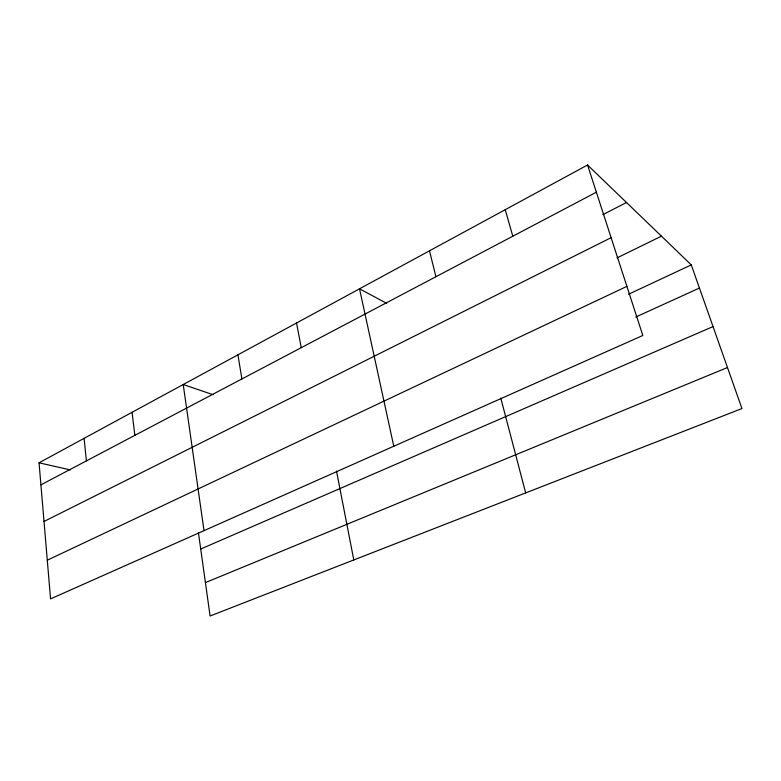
<?xml version="1.0" encoding="UTF-8"?>
<svg xmlns="http://www.w3.org/2000/svg" width="781" height="781" viewBox="0 0 781 781"><rect width="100%" height="100%" fill="white"/><g stroke="black" fill="none" stroke-linecap="round" stroke-linejoin="round"><path stroke-width="1.17" d="M587.556 165.006L642.822 335.488L50.56 598.89L39.05 462.801L587.556 165.006L691.273 264.886L741.95 408.551L210.099 615.994L198.403 532.496M40.915 484.855L596.372 192.194M602.854 214.658L626.499 202.504M44.009 521.454L611.113 237.678M617.01 257.896L661.448 236.174M47.29 560.211L626.889 286.363M628.568 294.242L691.273 264.886M635.793 317.027L699.444 288.043M200.717 549.014L713.033 326.575M205.423 582.597L727.482 367.529M39.05 462.801L70.231 469.889M213.037 394.688L183.223 384.525L204.007 530.641M386.683 303.34L359.524 288.814L393.78 446.234M505.248 209.698L512.795 236.223M500.767 398.017L525.672 492.909M429.482 250.828L435.935 276.718M336.513 471.07L353.793 559.948M296.546 323.002L301.241 347.691M237.932 354.828L241.905 378.951M132.057 412.3L134.859 435.359M84.094 438.336L86.398 460.888"/></g></svg>
